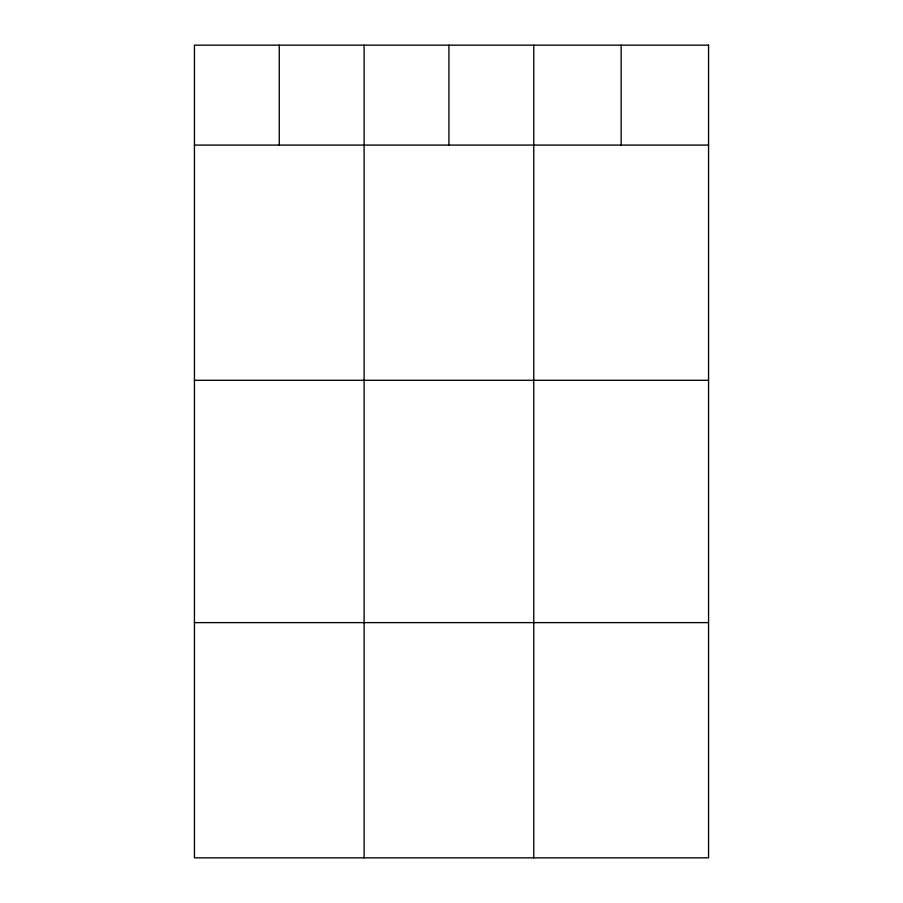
<?xml version="1.0" encoding="UTF-8"?>
<svg xmlns="http://www.w3.org/2000/svg" width="903" height="903" viewBox="0 0 903 903"><rect width="100%" height="100%" fill="white"/><g stroke="black" fill="none" stroke-linecap="round" stroke-linejoin="round"><path stroke-width="1.35" d="M194.438 145.078L708.562 145.078M194.438 380.287L708.562 380.287M194.438 622.63L708.562 622.63M621.162 45.15L621.162 145.078M533.763 45.15L533.763 857.85M448.926 45.15L448.926 145.078M364.101 45.15L364.101 857.85M279.264 45.15L279.264 145.078M708.562 45.15L194.438 45.15L194.438 857.85L708.562 857.85L708.562 45.15"/></g></svg>
